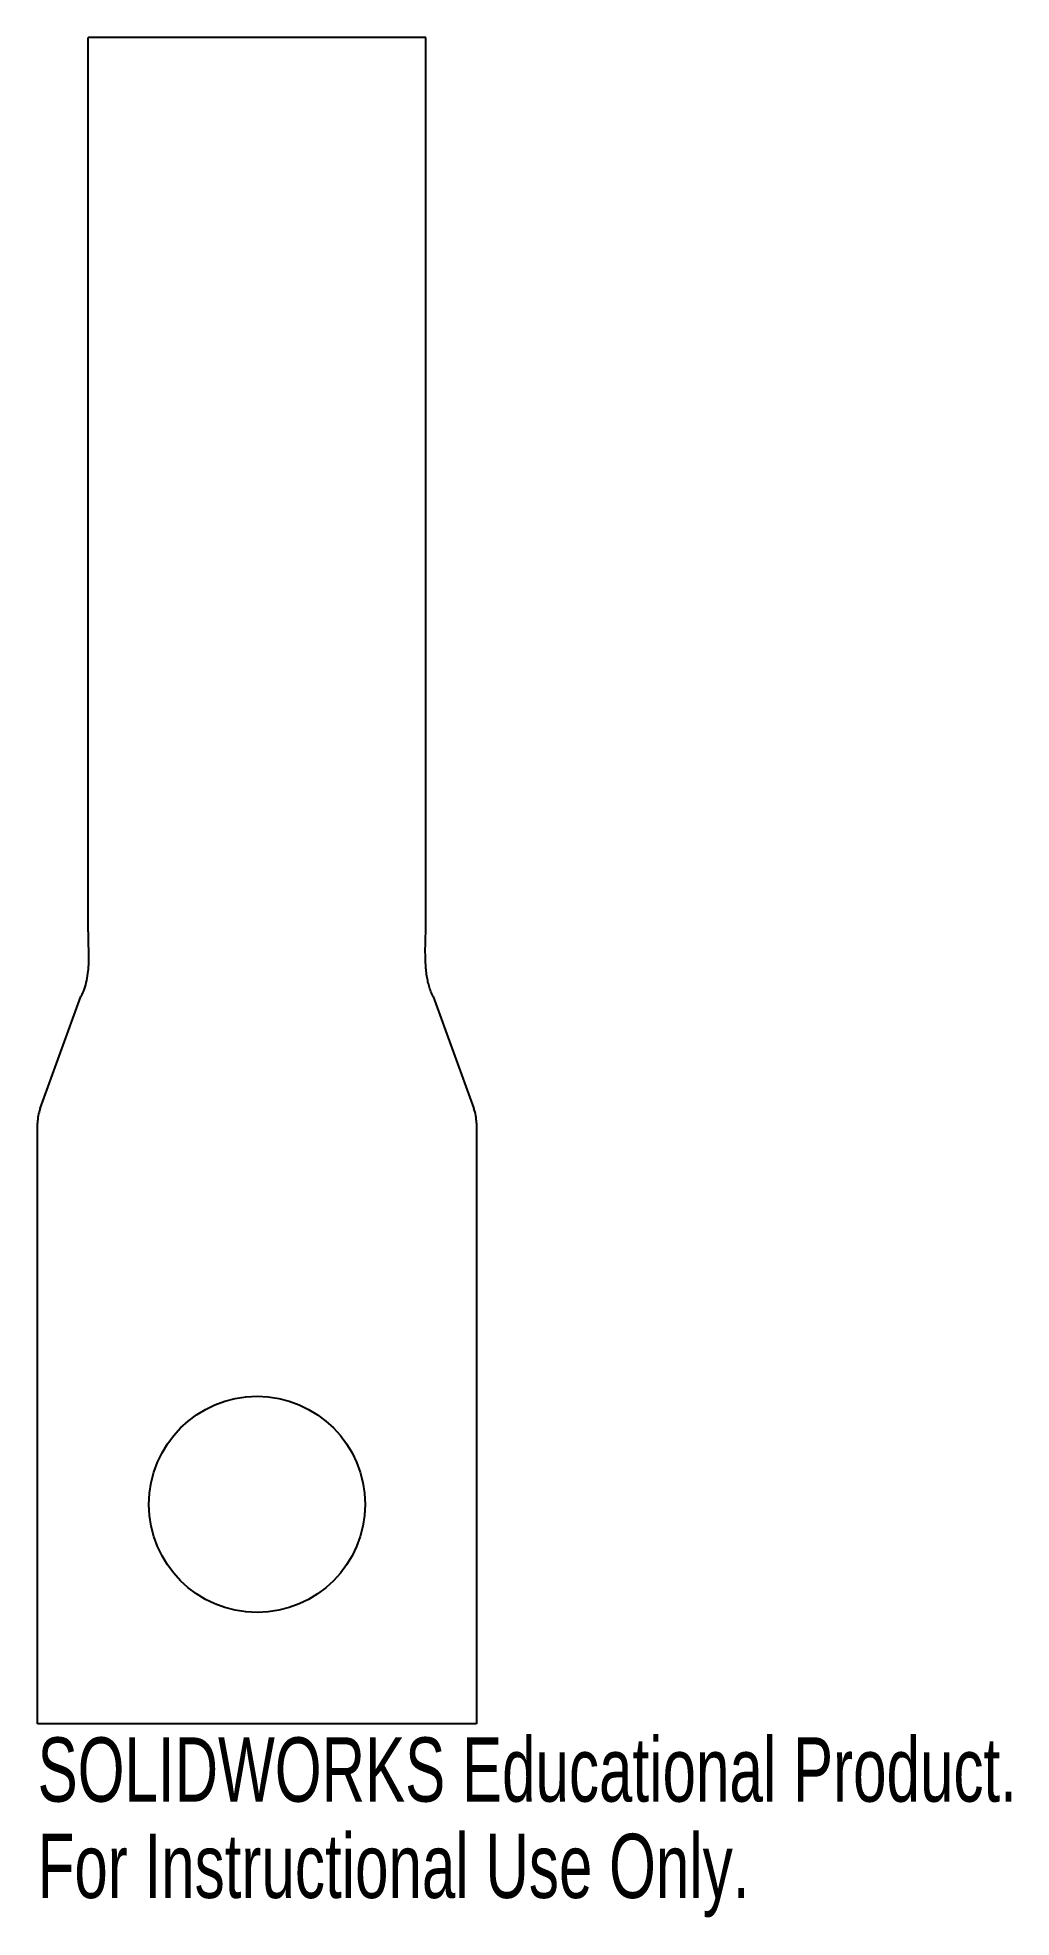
# Model space of a CAD drawing. Header units: inches. Extents: x -0.15 to 2.73, y -2.79 to 2.78.
import ezdxf

# ---------------------------------------------------------------- set-up
doc = ezdxf.new("R2010")
doc.units = ezdxf.units.IN
doc.header["$MEASUREMENT"] = 0
doc.styles.add('SLDTEXTSTYLE0', font='TXT', dxfattribs={"width": 0.7})

msp = doc.modelspace()

# ---------------------------------------------------------------- linework, layer by layer
at = {"color": 7, "linetype": 'Continuous', "lineweight": 25}
for p, q in [((1, 2.7807), (0, 2.7807)), ((0, 0.1319), (0, 2.7807)), ((1, 0.1319), (1, 2.7807)), ((-0.1425, -0.3914), (-0.0215, -0.0591)), ((1.0215, -0.0591), (1.1425, -0.3914)), ((-0.15, -2.2138), (-0.15, -0.4342)), ((1.15, -0.4342), (1.15, -2.2138)), ((1.15, -2.2138), (-0.15, -2.2138))]:
    msp.add_line(p, q, dxfattribs=at)
msp.add_circle((0.5, -1.5637), 0.32, dxfattribs=at)
for centre, start, end in [((-0.025, -0.4342), 160, 180), ((1.025, -0.4342), 0, 20)]:
    msp.add_arc(centre, 0.125, start, end, dxfattribs=at)
for points, knots in [([(0, 0.1319), (0.0003, 0.0913), (0.0005, 0.0633), (0.0005, 0.0405), (0.0005, 0.036), (0.0003, 0.0335), (0.0003, 0.0322), (-0.0001, 0.0258), (-0.0005, 0.0208), (-0.0021, 0.0062), (-0.0035, -0.003), (-0.0091, -0.0294), (-0.0145, -0.0452), (-0.0215, -0.0591)], [0, 0, 0, 0, 0.0625, 0.0625, 0.09375, 0.09375, 0.125, 0.125, 0.25, 0.25, 0.5, 0.5, 1, 1, 1, 1]), ([(1.0215, -0.0591), (1.0204, -0.0567), (1.0181, -0.052), (1.015, -0.0446), (1.0122, -0.037), (1.0097, -0.029), (1.0074, -0.0208), (1.0054, -0.0123), (1.0037, -0.0034), (1.0023, 0.0057), (1.0011, 0.0151), (1.0002, 0.0248), (0.9993, 0.0395), (0.9986, 0.059), (0.9984, 0.0833), (0.9988, 0.1076), (0.9996, 0.1238), (1, 0.1319)], [0, 0, 0, 0, 0.040178, 0.081181, 0.123093, 0.165996, 0.209963, 0.255064, 0.301363, 0.348919, 0.397786, 0.448017, 0.499656, 0.624787, 0.749828, 0.874869, 1, 1, 1, 1])]:
    msp.add_open_spline(points, degree=3, knots=knots, dxfattribs=at)

# ---------------------------------------------------------------- texts
at = {"color": 7, "linetype": 'Continuous', "char_height": 0.1903, "attachment_point": 1, "style": 'SLDTEXTSTYLE0'}
for s, insert in [('SOLIDWORKS Educational Product.', (-0.15, -2.2539)), ('For Instructional Use Only.', (-0.15, -2.5393))]:
    msp.add_mtext(s, dxfattribs=dict(at, insert=insert))

doc.saveas('drawing.dxf')
